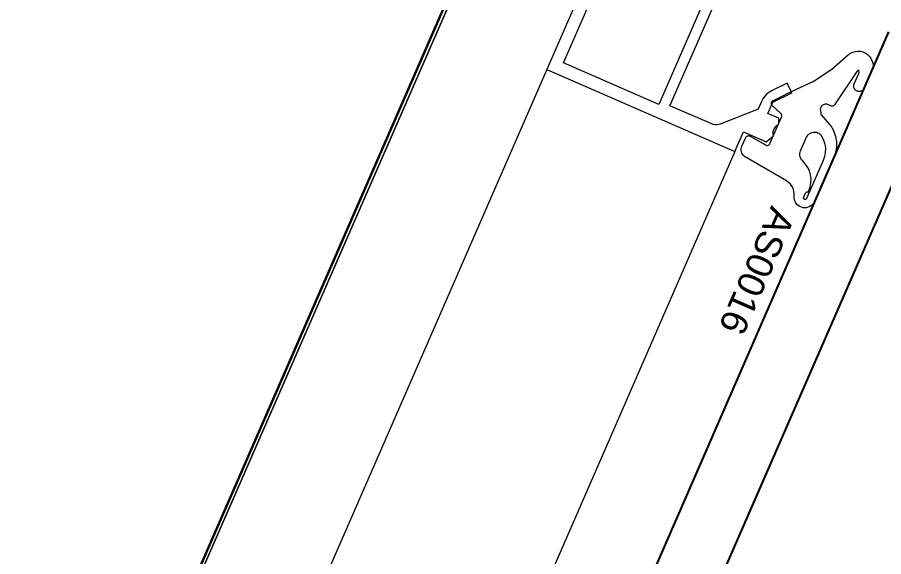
# Model space of a CAD drawing. Header units: millimetres. Extents: x -37281 to 954596, y -59787 to 956680.
# Drawn here: x 4444.7 to 4525.7, y -17292.7 to -17242.3 of the extents above; entities that cross this region are included whole.
import ezdxf

# ---------------------------------------------------------------- set-up
doc = ezdxf.new("R2010")
doc.units = ezdxf.units.MM
doc.header["$MEASUREMENT"] = 0
doc.linetypes.add('Dot & Dashed', pattern=[670.277762, 352.777767, -176.388884, 0, -141.111112])
for name, color, linetype, lineweight in [('0_Pen_No__2', 8, 'Continuous', 15), ('0_Pen_No__5', 7, 'Continuous', 25), ('0_Pen_No__7', 7, 'Continuous', 35), ('0_Pen_No__9', 7, 'Continuous', 13), ('New_A-20-M_Roof_Pen_No__93', 8, 'Continuous', 13), ('New_A-25-M_Curtain_Wall_Pen_No__90', 8, 'Continuous', 20), ('New_A-25-M_Wall_Ext_Pen_No__87', 8, 'Continuous', 20)]:
    doc.layers.add(name, color=color, linetype=linetype, lineweight=lineweight)
for name, color, linetype in [('New_A-20-M_Roof', 7, 'Continuous'), ('New_A-25-M_Curtain_Wall', 7, 'Continuous'), ('New_A-25-M_Wall_Ext', 7, 'Continuous'), ('New_ArchiCAD Windows', 7, 'Continuous')]:
    doc.layers.add(name, color=color, linetype=linetype)
doc.layers.add('New_A-25-M_Curtain_Wall_Pen_No__69', color=7, linetype='Continuous', lineweight=20, true_color=0x606060)
doc.layers.add('New_ArchiCAD Windows_Pen_No__23', color=7, linetype='Continuous', lineweight=30, true_color=0x2a2a2a)
doc.styles.add('GENERATED_STYLE_3', font='')
doc.styles.get('GENERATED_STYLE_3').set_extended_font_data('Arial')

# ---------------------------------------------------------------- blocks, each defined once
blk = doc.blocks.new('Wall_2_3', base_point=(10092.596, -4631.295))
at = {"layer": 'New_A-25-M_Wall_Ext_Pen_No__87', "linetype": 'Continuous', "flags": 128}
blk.add_lwpolyline([(10000.932, -4591.325), (2142.474, -22613.267)], dxfattribs=at)
blk = doc.blocks.new('Wall_4_3', base_point=(9982.587, -4632.604))
at = {"layer": 'New_A-25-M_Wall_Ext_Pen_No__87', "linetype": 'Continuous', "flags": 128}
blk.add_lwpolyline([(2142.182, -22613.139), (4865.774, -16367.078)], dxfattribs=at)
blk = doc.blocks.new('Triple Window 19[13]_3')
at = {"layer": 'New_ArchiCAD Windows_Pen_No__23', "linetype": 'Continuous'}
for p, q in [((4496.949, -17212.913), (4471.967, -17270.203)), ((4471.967, -17270.203), (4436.993, -17350.409))]:
    blk.add_line(p, q, dxfattribs=at)
blk = doc.blocks.new('Wall_139_3', base_point=(10165.916, -4712.544))
at = {"layer": 'New_ArchiCAD Windows', "color": 251, "linetype": 'Continuous', "lineweight": 20, "true_color": 0x606060}
blk.add_blockref('Triple Window 19[13]_3', (0, 0), dxfattribs=at)
blk = doc.blocks.new('Morph_1_3')
at = {"layer": 'New_A-20-M_Roof_Pen_No__93', "linetype": 'Continuous', "flags": 128}
blk.add_lwpolyline([(2064.531, -22792.012), (10012.822, -4564.059)], dxfattribs=at)
blk = doc.blocks.new('Beam_4_3', base_point=(10000.932, -4591.325))
at = {"layer": 'New_A-25-M_Curtain_Wall_Pen_No__69', "linetype": 'Dot & Dashed'}
blk.add_line((10000.932, -4591.325), (2142.472, -22613.266), dxfattribs=at)
at = {"layer": 'New_A-25-M_Curtain_Wall_Pen_No__90', "linetype": 'Continuous'}
blk.add_line((10000.932, -4591.325), (2142.472, -22613.266), dxfattribs=at)

msp = doc.modelspace()

# ---------------------------------------------------------------- linework, layer by layer
at = {"layer": '0_Pen_No__2', "linetype": 'Continuous', "flags": 128}
for points in [[(4502.836, -17227.262), (4494.162, -17247.153), (4511.762, -17254.827), (4512.561, -17252.994), (4514.669, -17253.913), (4515.357, -17253.346), (4515.335, -17253.184), (4515.339, -17253.021), (4515.37, -17252.86), (4515.427, -17252.707), (4515.507, -17252.565), (4515.61, -17252.438), (4515.732, -17252.33), (4515.871, -17252.242), (4515.852, -17251.701), (4514.844, -17251.262), (4515.303, -17250.208), (4517.09, -17249.319), (4516.645, -17248.424), (4515.184, -17249.151), (4514.943, -17249.292), (4514.725, -17249.465), (4514.532, -17249.668), (4514.37, -17249.895), (4514.241, -17250.142), (4513.927, -17250.862), (4510.363, -17252.261), (4510.211, -17252.308), (4510.054, -17252.329), (4509.895, -17252.325), (4509.739, -17252.297), (4509.589, -17252.243), (4505.67, -17250.534)], [(4505.67, -17250.534), (4512.983, -17233.763)]]:
    msp.add_lwpolyline(points, dxfattribs=at)
msp.add_lwpolyline([(4504.633, -17250.41), (4495.742, -17246.533), (4503.376, -17229.025), (4505.285, -17229.857), (4505.433, -17229.908), (4505.588, -17229.936), (4505.745, -17229.939), (4505.9, -17229.917), (4506.05, -17229.871), (4507.903, -17229.144), (4511.485, -17230.706), (4511.45, -17231.226), (4511.504, -17231.744), (4511.643, -17232.246), (4511.864, -17232.718), (4512.161, -17233.145)], close=True, dxfattribs=at)
at = {"layer": '0_Pen_No__5', "linetype": 'Continuous'}
for p, q in [((4526.132, -17243.638), (4419.205, -17488.854)), ((4531.631, -17246.036), (4424.705, -17491.253))]:
    msp.add_line(p, q, dxfattribs=at)
at = {"layer": '0_Pen_No__9', "linetype": 'Continuous'}
for p, q in [((4494.162, -17247.153), (4393.631, -17477.703)), ((4511.762, -17254.827), (4411.23, -17485.377))]:
    msp.add_line(p, q, dxfattribs=at)
at = {"layer": '0_Pen_No__9', "linetype": 'Continuous', "flags": 128}
for points in [[(4512.667, -17255.282), (4512.568, -17255.193), (4512.485, -17255.089), (4512.42, -17254.972), (4512.376, -17254.847), (4512.353, -17254.715), (4512.353, -17254.582), (4512.374, -17254.451), (4512.417, -17254.325), (4512.768, -17253.52), (4512.792, -17253.476), (4512.823, -17253.436), (4512.861, -17253.402), (4512.903, -17253.375), (4512.95, -17253.355), (4512.999, -17253.343), (4513.05, -17253.34), (4513.1, -17253.346), (4513.149, -17253.36), (4513.195, -17253.382), (4514.609, -17254.212), (4514.655, -17254.234), (4514.703, -17254.248), (4514.754, -17254.253), (4514.804, -17254.25), (4514.854, -17254.238), (4514.9, -17254.219), (4514.943, -17254.191), (4514.981, -17254.157), (4515.012, -17254.118), (4515.036, -17254.073), (4516.111, -17251.607), (4516.126, -17251.564), (4516.134, -17251.519), (4516.136, -17251.473), (4516.13, -17251.428), (4516.118, -17251.384), (4516.099, -17251.342), (4516.073, -17251.304), (4516.043, -17251.27), (4515.268, -17250.533), (4515.234, -17250.495), (4515.208, -17250.453), (4515.189, -17250.407), (4515.177, -17250.358), (4515.174, -17250.308), (4515.18, -17250.258), (4515.194, -17250.21), (4515.215, -17250.164), (4515.244, -17250.123), (4515.279, -17250.088), (4515.32, -17250.058), (4515.365, -17250.036), (4517.179, -17249.157), (4519.066, -17248.268), (4520.811, -17247.126), (4522.38, -17245.753), (4522.576, -17245.616), (4522.793, -17245.514), (4523.024, -17245.451), (4523.262, -17245.428), (4523.501, -17245.447), (4523.733, -17245.505), (4523.951, -17245.603), (4524.15, -17245.736), (4524.323, -17245.901), (4524.465, -17246.094), (4524.572, -17246.308), (4524.641, -17246.537), (4524.671, -17246.774), (4524.659, -17247.013), (4523.836, -17248.903), (4523.797, -17248.976), (4523.746, -17249.041), (4523.685, -17249.098), (4523.616, -17249.143), (4523.541, -17249.176), (4523.461, -17249.197), (4523.379, -17249.204), (4523.296, -17249.197), (4523.216, -17249.177), (4523.141, -17249.144), (4523.071, -17249.099), (4523.01, -17249.043), (4522.959, -17248.978), (4522.92, -17248.906), (4522.893, -17248.828), (4522.879, -17248.746), (4522.879, -17248.664), (4522.892, -17248.582), (4522.919, -17248.504), (4523.342, -17247.531), (4523.36, -17247.486), (4523.37, -17247.439), (4523.372, -17247.391), (4523.367, -17247.344), (4523.354, -17247.297), (4523.334, -17247.254), (4523.307, -17247.214), (4523.265, -17247.234), (4523.226, -17247.26), (4523.192, -17247.292), (4523.164, -17247.328), (4521.074, -17250.466), (4521.023, -17250.531), (4520.957, -17250.558), (4520.911, -17250.572), (4520.865, -17250.578), (4520.817, -17250.578), (4520.771, -17250.569), (4520.726, -17250.554), (4520.443, -17250.43), (4520.36, -17250.403), (4520.274, -17250.39), (4520.187, -17250.392), (4520.101, -17250.409), (4520.02, -17250.441), (4519.946, -17250.487), (4519.88, -17250.544), (4519.826, -17250.612), (4519.784, -17250.689), (4519.757, -17250.772), (4519.744, -17250.858), (4519.746, -17250.945), (4519.781, -17251.256), (4519.789, -17251.299), (4519.803, -17251.341), (4519.824, -17251.38), (4519.85, -17251.416), (4520.778, -17252.505), (4520.82, -17252.561), (4520.853, -17252.622), (4520.995, -17252.935), (4521.163, -17253.408), (4521.251, -17253.902), (4521.255, -17254.404), (4521.175, -17254.9), (4521.014, -17255.375), (4519.217, -17259.496), (4519.138, -17259.642), (4519.036, -17259.773), (4518.914, -17259.886), (4518.775, -17259.976), (4518.623, -17260.043), (4518.462, -17260.083), (4518.297, -17260.096), (4518.132, -17260.082), (4517.971, -17260.041), (4517.819, -17259.973), (4517.681, -17259.882), (4517.56, -17259.769), (4517.459, -17259.637), (4517.381, -17259.49), (4517.329, -17259.333), (4517.303, -17259.169), (4517.305, -17259.003), (4517.308, -17258.761), (4517.271, -17258.521), (4517.197, -17258.289), (4517.086, -17258.073), (4516.942, -17257.878), (4516.768, -17257.709), (4516.57, -17257.569)], [(4518.454, -17253.491), (4518.518, -17253.372), (4518.601, -17253.265), (4518.702, -17253.174), (4518.816, -17253.102), (4518.94, -17253.049), (4519.072, -17253.019), (4519.207, -17253.01), (4519.341, -17253.025), (4519.471, -17253.062), (4519.593, -17253.121), (4519.704, -17253.199), (4519.799, -17253.295), (4519.877, -17253.405), (4520.049, -17253.758), (4520.163, -17254.133), (4520.216, -17254.522), (4520.209, -17254.914), (4520.14, -17255.3), (4520.012, -17255.67), (4518.463, -17259.222), (4518.452, -17259.244), (4518.437, -17259.264), (4518.418, -17259.28), (4518.398, -17259.294), (4518.375, -17259.304), (4518.351, -17259.31), (4518.326, -17259.312), (4518.302, -17259.31), (4518.278, -17259.304), (4518.255, -17259.294), (4518.234, -17259.281), (4518.216, -17259.264), (4518.201, -17259.245), (4518.189, -17259.223), (4518.181, -17259.199), (4518.176, -17259.175), (4518.176, -17259.15), (4518.18, -17259.126), (4518.188, -17259.102), (4518.335, -17258.766), (4518.357, -17258.725), (4518.384, -17258.688), (4518.417, -17258.656), (4518.455, -17258.629), (4518.496, -17258.608), (4518.54, -17258.594), (4518.585, -17258.587), (4518.632, -17258.586), (4518.669, -17258.507), (4518.795, -17258.143), (4518.864, -17257.765), (4518.874, -17257.381), (4518.825, -17256.999), (4518.718, -17256.63), (4518.556, -17256.281), (4518.342, -17255.962), (4518.082, -17255.678), (4517.999, -17255.588), (4517.93, -17255.486), (4517.878, -17255.374), (4517.844, -17255.256), (4517.829, -17255.134), (4517.832, -17255.011), (4517.854, -17254.89), (4517.894, -17254.774)]]:
    msp.add_lwpolyline(points, close=True, dxfattribs=at)

# ---------------------------------------------------------------- block references
at = {"layer": 'New_A-20-M_Roof', "linetype": 'Continuous', "lineweight": 0}
msp.add_blockref('Morph_1_3', (0, 0), dxfattribs=at)
at = {"layer": 'New_A-25-M_Curtain_Wall', "color": 8, "lineweight": 20}
msp.add_blockref('Beam_4_3', (10000.932, -4591.325), dxfattribs=at)
at = {"layer": 'New_A-25-M_Wall_Ext', "color": 250, "lineweight": 50, "true_color": 0x2a2a2a}
for name, p in [('Wall_4_3', (9982.587, -4632.604)), ('Wall_139_3', (10165.916, -4712.544)), ('Wall_2_3', (10092.596, -4631.295))]:
    msp.add_blockref(name, p, dxfattribs=at)

# ---------------------------------------------------------------- texts
at = {"layer": '0_Pen_No__7', "linetype": 'Continuous', "insert": (4515.139, -17259.812), "char_height": 2.5, "attachment_point": 7, "rotation": 246.44041, "style": 'GENERATED_STYLE_3'}
msp.add_mtext('\\A1;{\\fArial|b0|i0|c0|p34;AS0016}', dxfattribs=at)

doc.saveas('drawing.dxf')
